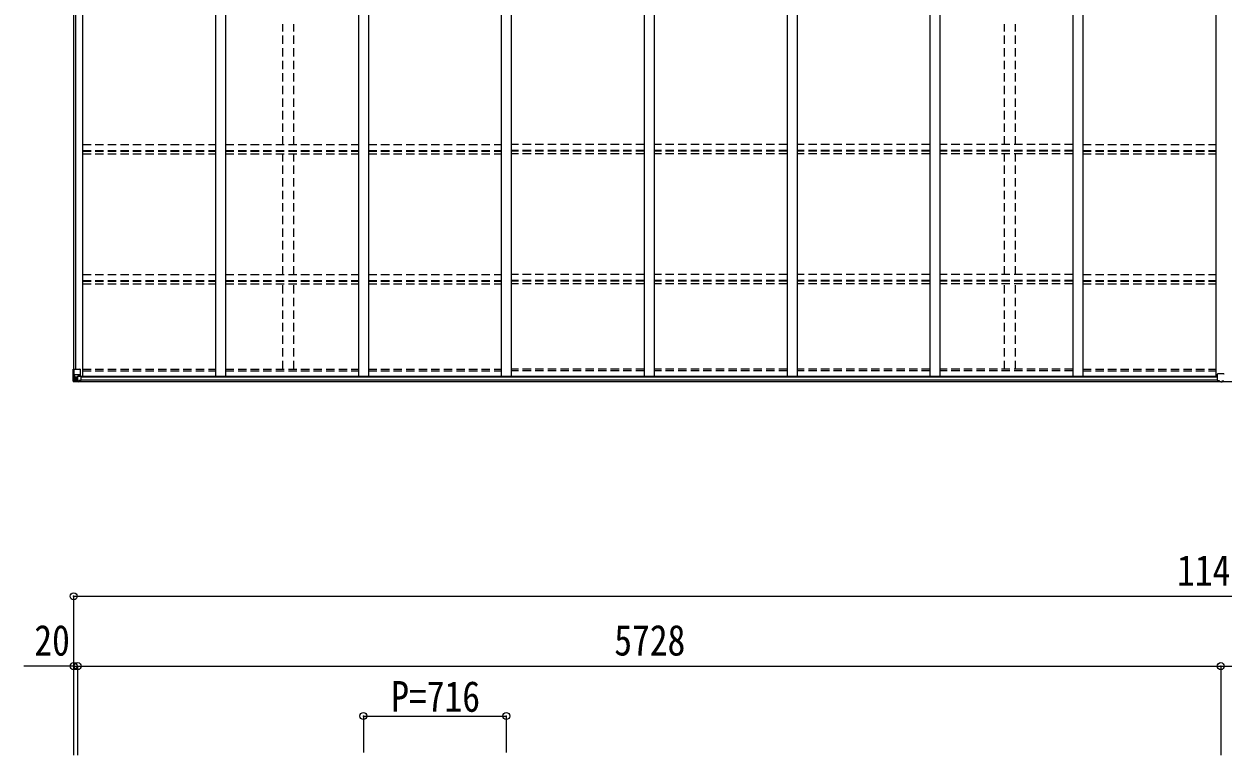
# Model space of a CAD drawing. Units: millimetres at full size, sheet at 1:35. Extents: x -9837 to 9837, y -6790 to 6790.
# Drawn here: x -2939 to 3074, y -187 to 3477 of the extents above; entities that cross this region are included whole.
import ezdxf
from ezdxf.enums import TextEntityAlignment as Align

# ---------------------------------------------------------------- set-up
doc = ezdxf.new("R2010")
doc.units = ezdxf.units.MM
doc.header["$LTSCALE"] = 35
doc.header["$PDMODE"] = 32
doc.header["$PDSIZE"] = 35
doc.linetypes.add('DASHED1', pattern=[1.8, 1.2, -0.6])
for name, color, linetype, lineweight in [('0-3_ELV2', 4, 'Continuous', 9), ('0-4_TABLE1', 6, 'Continuous', 9), ('0-6_OTH_LINE', 6, 'Continuous', 9)]:
    doc.layers.add(name, color=color, linetype=linetype, lineweight=lineweight)
doc.styles.add('ＭＳ ゴシック', font='')
doc.styles.get('ＭＳ ゴシック').set_extended_font_data('MS Gothic')

msp = doc.modelspace()

# ---------------------------------------------------------------- linework, layer by layer
at = {"layer": '0-3_ELV2'}
for p, q in [((-2690.32, 4651.06), (-2690.32, 1747.62)), ((-2680.62, 4651.06), (-2680.62, 1747.62)), ((-2645.32, 4669.71), (-2645.32, 1711.61)), ((-1979.32, 4671.53), (-1979.32, 1711.61)), ((-1929.32, 4671.53), (-1929.32, 1711.61)), ((-1263.32, 4671.53), (-1263.32, 1711.61)), ((-1213.32, 4671.53), (-1213.32, 1711.61)), ((-547.32, 4671.53), (-547.32, 1711.61)), ((-497.32, 4671.53), (-497.32, 1711.61)), ((168.68, 4671.53), (168.68, 1711.61)), ((218.68, 4671.53), (218.68, 1711.61)), ((884.68, 4671.53), (884.68, 1711.61)), ((934.68, 4671.53), (934.68, 1711.61)), ((1600.68, 4671.53), (1600.68, 1711.61)), ((1650.68, 4671.53), (1650.68, 1711.61)), ((2316.68, 4671.53), (2316.68, 1711.61)), ((2366.68, 4671.53), (2366.68, 1711.61)), ((3032.68, 4669.71), (3032.68, 1711.61)), ((-2665.59, 1711.61), (3041.18, 1711.61)), ((-2663.82, 1685.83), (3051.18, 1685.83)), ((-2653.82, 1709.34), (3041.18, 1709.34)), ((-2653.82, 1693.73), (3041.18, 1693.73)), ((3064.18, 1685.83), (8779.18, 1685.83))]:
    msp.add_line(p, q, dxfattribs=at)
at = {"layer": '0-3_ELV2', "linetype": 'DASHED1'}
for p, q in [((-1641.82, 2873.39), (-1641.82, 3476.68)), ((-1586.82, 2873.39), (-1586.82, 3476.68)), ((1974.18, 2873.39), (1974.18, 3476.68)), ((2029.18, 2873.39), (2029.18, 3476.68)), ((-2645.32, 2873.51), (-1979.35, 2873.51)), ((-2645.32, 2843.78), (-1979.35, 2843.78)), ((-2645.32, 2839.23), (-1979.35, 2839.23)), ((-1929.32, 2873.51), (-1263.35, 2873.51)), ((-1929.32, 2843.78), (-1263.35, 2843.78)), ((-1929.32, 2839.23), (-1263.35, 2839.23)), ((-1213.32, 2873.51), (-547.35, 2873.51)), ((-1213.32, 2843.78), (-547.35, 2843.78)), ((-1213.32, 2839.23), (-547.35, 2839.23)), ((168.68, 2873.51), (-497.32, 2873.51)), ((168.68, 2843.78), (-497.32, 2843.78)), ((168.68, 2839.23), (-497.32, 2839.23)), ((884.68, 2873.51), (218.68, 2873.51)), ((884.68, 2843.78), (218.68, 2843.78)), ((884.68, 2839.23), (218.68, 2839.23)), ((1600.68, 2873.51), (934.68, 2873.51)), ((1600.68, 2843.78), (934.68, 2843.78)), ((1600.68, 2839.23), (934.68, 2839.23)), ((2316.65, 2873.51), (1650.68, 2873.51)), ((2316.65, 2843.78), (1650.68, 2843.78)), ((2316.65, 2839.23), (1650.68, 2839.23)), ((2366.68, 2873.51), (3032.65, 2873.51)), ((2366.68, 2843.78), (3032.65, 2843.78)), ((2366.68, 2839.23), (3032.65, 2839.23)), ((-2645.32, 2826.22), (-1979.35, 2826.22)), ((-1929.32, 2826.22), (-1263.35, 2826.22)), ((-1641.82, 2221.85), (-1641.82, 2825.02)), ((-1586.82, 2221.85), (-1586.82, 2825.02)), ((-1213.32, 2826.22), (-547.35, 2826.22)), ((168.68, 2826.22), (-497.32, 2826.22)), ((884.68, 2826.22), (218.68, 2826.22)), ((1600.68, 2826.22), (934.68, 2826.22)), ((2316.65, 2826.22), (1650.68, 2826.22)), ((1974.18, 2221.85), (1974.18, 2825.02)), ((2029.18, 2221.85), (2029.18, 2825.02)), ((2366.68, 2826.22), (3032.65, 2826.22)), ((-2645.32, 2221.85), (-1979.35, 2221.85)), ((-2645.32, 2192.11), (-1979.35, 2192.11)), ((-2645.32, 2187.57), (-1979.35, 2187.57)), ((-2645.32, 2174.56), (-1979.35, 2174.56)), ((-1929.32, 2221.85), (-1263.35, 2221.85)), ((-1929.32, 2192.11), (-1263.35, 2192.11)), ((-1929.32, 2187.57), (-1263.35, 2187.57)), ((-1929.32, 2174.56), (-1263.35, 2174.56)), ((-1641.82, 1747.77), (-1641.82, 2174.56)), ((-1586.82, 1747.77), (-1586.82, 2174.56)), ((-1213.32, 2221.85), (-547.35, 2221.85)), ((-1213.32, 2192.11), (-547.35, 2192.11)), ((-1213.32, 2187.57), (-547.35, 2187.57)), ((-1213.32, 2174.56), (-547.35, 2174.56)), ((168.68, 2221.85), (-497.32, 2221.85)), ((168.68, 2192.11), (-497.32, 2192.11)), ((168.68, 2187.57), (-497.32, 2187.57)), ((168.68, 2174.56), (-497.32, 2174.56)), ((884.68, 2221.85), (218.68, 2221.85)), ((884.68, 2192.11), (218.68, 2192.11)), ((884.68, 2187.57), (218.68, 2187.57)), ((884.68, 2174.56), (218.68, 2174.56)), ((1600.68, 2221.85), (934.68, 2221.85)), ((1600.68, 2192.11), (934.68, 2192.11)), ((1600.68, 2187.57), (934.68, 2187.57)), ((1600.68, 2174.56), (934.68, 2174.56)), ((2316.65, 2221.85), (1650.68, 2221.85)), ((2316.65, 2192.11), (1650.68, 2192.11)), ((2316.65, 2187.57), (1650.68, 2187.57)), ((2316.65, 2174.56), (1650.68, 2174.56)), ((1974.18, 1747.77), (1974.18, 2174.56)), ((2029.18, 1747.77), (2029.18, 2174.56)), ((2366.68, 2221.85), (3032.65, 2221.85)), ((2366.68, 2192.11), (3032.65, 2192.11)), ((2366.68, 2187.57), (3032.65, 2187.57)), ((2366.68, 2174.56), (3032.65, 2174.56)), ((-2645.32, 1747.77), (-1979.32, 1747.77)), ((-1929.32, 1747.77), (-1263.32, 1747.77)), ((-1213.32, 1747.77), (-547.32, 1747.77)), ((168.68, 1747.77), (-497.32, 1747.77)), ((884.68, 1747.77), (218.68, 1747.77)), ((1600.68, 1747.77), (934.68, 1747.77)), ((2316.68, 1747.77), (1650.68, 1747.77)), ((2366.68, 1747.77), (3032.68, 1747.77)), ((-2645.32, 1739.43), (-1979.32, 1739.43)), ((-1929.32, 1739.43), (-1263.32, 1739.43)), ((-1213.32, 1739.43), (-547.32, 1739.43)), ((168.68, 1739.43), (-497.32, 1739.43)), ((884.68, 1739.43), (218.68, 1739.43)), ((1600.68, 1739.43), (934.68, 1739.43)), ((2316.68, 1739.43), (1650.68, 1739.43)), ((2366.68, 1739.43), (3032.68, 1739.43))]:
    msp.add_line(p, q, dxfattribs=at)
at = {"layer": '0-4_TABLE1'}
for p, q in [((-2692.32, 1747.62), (-2659.32, 1747.62)), ((-2692.32, 1686.92), (-2692.32, 1747.62)), ((-2689.48, 1747.62), (-2689.48, 1687.04)), ((-2658.32, 1746.62), (-2658.32, 1713.53)), ((-2691.38, 1685.96), (-2691.38, 1685.91)), ((-2682.41, 1685.53), (-2690.34, 1686)), ((-2689.48, 1686.97), (-2689.48, 1687.04)), ((-2688.93, 1720.74), (-2682.32, 1720.96)), ((-2688.93, 1720.74), (-2684.79, 1708.66)), ((-2685.51, 1690.42), (-2688.24, 1686.75)), ((-2682.32, 1707.43), (-2684.66, 1707.39)), ((-2684.66, 1707.39), (-2684.66, 1693.92)), ((-2684.66, 1693.92), (-2682.32, 1693.86)), ((-2682.32, 1720.96), (-2658.32, 1720.96)), ((-2682.32, 1707.43), (-2682.32, 1707.42)), ((-2670.32, 1707.42), (-2682.32, 1707.42)), ((-2682.32, 1693.87), (-2670.32, 1693.87)), ((-2670.32, 1684.74), (-2682.32, 1685.52)), ((-2677.8, 1701.06), (-2677.8, 1702.02)), ((-2670.32, 1711.41), (-2663.82, 1711.41)), ((-2670.32, 1711.41), (-2670.32, 1684.62)), ((-2659.15, 1713.27), (-2669.5, 1711.61)), ((-2669.5, 1711.61), (-2669.5, 1711.41)), ((-2666.8, 1711.41), (-2659.15, 1712.63)), ((-2663.82, 1711.41), (-2654.82, 1711.38)), ((-2663.82, 1684.23), (-2663.82, 1690.17)), ((-2654.82, 1689.6), (-2663.82, 1689.54)), ((-2659.15, 1712.63), (-2659.15, 1713.27)), ((-2653.82, 1710.47), (-2653.82, 1690.31)), ((3041.18, 1689.7), (3041.18, 1722.02)), ((3041.18, 1689.7), (3041.18, 1689.66)), ((3073.18, 1723.02), (3042.18, 1723.02)), ((3051.18, 1688.93), (3042.18, 1688.98)), ((3064.18, 1688.93), (3073.18, 1688.98))]:
    msp.add_line(p, q, dxfattribs=at)
for points in [[(-2691.38, 1685.91), (-2682.32, 1685.36), (-2663.82, 1684.23)], [(-2678.76, 1699.14), (-2679.72, 1699.14), (-2679.72, 1700.1), (-2678.76, 1700.1)], [(-2677.8, 1702.02), (-2676.84, 1702.02), (-2676.84, 1701.06)], [(-2676.84, 1698.18), (-2676.84, 1697.22), (-2677.8, 1697.22), (-2677.8, 1698.18)], [(-2675.88, 1700.1), (-2674.92, 1700.1), (-2674.92, 1699.14), (-2675.88, 1699.14)], [(-2653.82, 1690.31), (-2653.83, 1690.21), (-2663.82, 1690.17)], [(3057.68, 1683.5), (3051.18, 1683.9), (3051.18, 1688.93)], [(3057.68, 1683.5), (3064.18, 1683.9), (3064.18, 1688.93)]]:
    msp.add_lwpolyline(points, dxfattribs=at)
msp.add_circle((-2677.32, 1699.62), 5.3, dxfattribs=at)
for centre, radius, start, end in [((-2659.32, 1746.62), 1, 0, 90), ((-2691.32, 1686.95), 0.999, 180.04917, 266.5576), ((-2691.32, 1686.92), 0.999, 180.04917, 266.5576), ((-2691.32, 1686.91), 1, 179.99921, 266.49983), ((-2690.17, 1673.31), 12.7, 84.89689, 90.75534), ((-2688.2, 1686.92), 1.28, 177.54105, 228.82169), ((-2678.76, 1701.06), 0.96, 270, 0), ((-2678.76, 1698.18), 0.96, 0, 90), ((-2675.88, 1701.06), 0.96, 180, 270), ((-2675.88, 1698.18), 0.96, 90, 180), ((-2669.39, 1710.68), 0.937, 96.73234, 129.06602), ((-2659.26, 1714.2), 0.937, 276.73234, 357.67791), ((-2659.26, 1713.56), 0.937, 276.73234, 357.67791), ((3042.18, 1722.02), 1, 90, 180), ((3073.18, 1722.02), 1, 0, 90)]:
    msp.add_arc(centre, radius, start, end, dxfattribs=at)
for centre, major_axis, ratio, start_param, end_param in [((-2689.38, 1685.84), (2, -0.12), 0.060933, 2.0712557, 3.1453404), ((-2490.38, 1673.6), (201, -12.36), 0.060933, 3.1453404, 3.145839), ((-2688.21, 1718.4), (0.85, -2.32), 0.403757, 3.0087805, 3.9744392), ((-2689.19, 1688.93), (-0.02, -3), 0.466854, 0.125683, 0.7596956), ((-2687.53, 1694), (0.03, -5), 0.573921, 0.7672717, 1.551125), ((-2686.06, 1707.37), (0, -3), 0.468246, 1.5772882, 2.0127935), ((-2764.07, 1693.87), (81.75, 0), 0.061163, 6.2824128, 6.2831853), ((-2654.82, 1710.47), (1, -0.021), 0.906239, 0.0187047, 1.589501), ((-2654.82, 1690.31), (1, 0.012), 0.707053, 4.7036637, 6.124411), ((3042.18, 1689.69), (1, -0.012), 0.707053, 3.2044821, 4.7211143), ((3073.18, 1689.69), (-1, -0.012), 0.707053, 3.2044821, 4.7211143)]:
    msp.add_ellipse(centre, major_axis=major_axis, ratio=ratio, start_param=start_param, end_param=end_param, dxfattribs=at)
at = {"layer": '0-6_OTH_LINE'}
for p, q in [((-2690.32, 608.79), (-2690.32, -183.86)), ((-2690.32, 608.79), (8805.68, 608.79)), ((-2690.32, 258.79), (-2690.32, -186.62)), ((-2690.32, 258.79), (-2670.32, 258.79)), ((-2670.32, 258.79), (-2670.32, -186.62)), ((-2670.32, 258.79), (3057.68, 258.79)), ((3057.68, 258.79), (3057.68, -186.62)), ((3057.68, 258.79), (8785.68, 258.79)), ((-1238.32, 8.79), (-1238.32, -173.66)), ((-1238.32, 8.79), (-522.32, 8.79)), ((-522.32, 8.79), (-522.32, -173.66))]:
    msp.add_line(p, q, dxfattribs=at)
at = {"layer": '0-6_OTH_LINE', "lineweight": 18}
msp.add_line((-2690.32, 258.79), (-2939.16, 258.79), dxfattribs=at)
at = {"layer": '0-6_OTH_LINE'}
for p in [(-2690.32, 608.79), (-2690.32, 258.79), (-2670.32, 258.79), (3057.68, 258.79), (-1238.32, 8.79), (-522.32, 8.79)]:
    msp.add_point(p, dxfattribs=at)

# ---------------------------------------------------------------- texts
at = {"layer": '0-6_OTH_LINE', "color": 7, "style": 'ＭＳ ゴシック', "width": 0.85}
for s, p in [('11496', (2838.93, 615.79)), ('20', (-2887.41, 265.35)), ('5728', (18.68, 265.79)), ('P=716', (-1099.07, -16.21))]:
    msp.add_text(s, height=154, dxfattribs=at).set_placement(p, align=Align.BOTTOM_LEFT)

doc.saveas('drawing.dxf')
